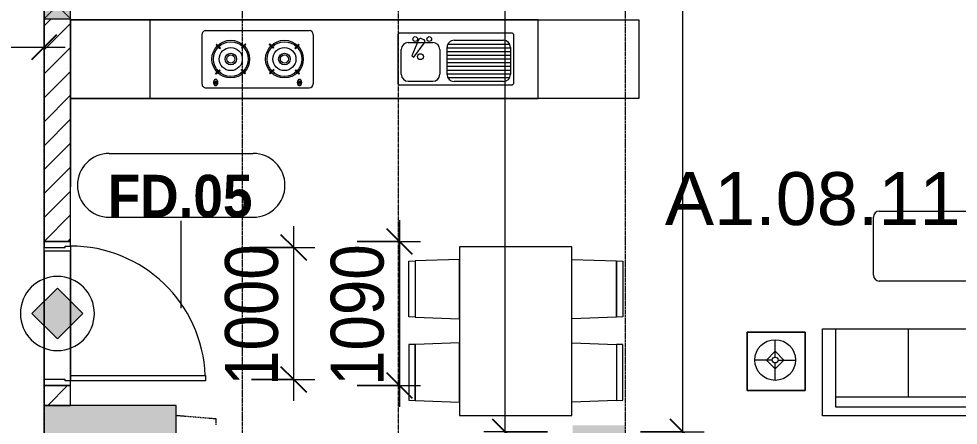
# Model space of a CAD drawing. Header units: millimetres. Extents: x 1591 to 239055, y -15958 to 83255.
# Drawn here: x 140141 to 147248, y 53562 to 56635 of the extents above; entities that cross this region are included whole.
import ezdxf

# ---------------------------------------------------------------- set-up
doc = ezdxf.new("R2010")
doc.units = ezdxf.units.MM
for name, pattern in [('Dash', [6, 3, -3]), ('Dash 1_8_', [6.35, 3.175, -3.175]), ('Dash Dot 3_16_', [7.9375, 4.7625, -1.5875, 0, -1.5875]), ('Grid Line', [22.225, 12.7, -3.175, 3.175, -3.175])]:
    doc.linetypes.add(name, pattern=pattern)
for name, color, linetype, lineweight in [('0-1', 250, 'Continuous', 5), ('A-ANNO-DIMS', 211, 'Continuous', 9), ('A-ANNO-DIMS-160', 211, 'Continuous', 9), ('A-ANNO-NOTE', 131, 'Continuous', 9), ('A-AREA', 32, 'Dash 1_8_', 9), ('A-AREA-IDEN', 2, 'Continuous', 9), ('A-DETL-GENF-2', 1, 'Continuous', 9), ('A-DOOR-3', 1, 'Continuous', 9), ('A-DOOR-FRAM-1', 1, 'Continuous', 9), ('A-DOOR-IDEN', 31, 'Continuous', 9), ('A-FLOR-2', 9, 'Continuous', 9), ('A-WALL', 113, 'Continuous', 9), ('A-WALL-3', 113, 'Continuous', 18), ('A-WALL-PATT-2', 111, 'Continuous', 9), ('G-ANNO-SYMB-1', 111, 'Dash Dot 3_16_', 18), ('I-FURN', 30, 'Continuous', 9), ('I-FURN-1', 254, 'Continuous', 9), ('S-COLS', 52, 'Continuous', 9), ('S-COLS-1', 52, 'Continuous', 5), ('S-COLS-2', 250, 'Continuous', 18), ('S-COLS-5', 52, 'Continuous', 18), ('S-COLS-HDLN', 52, 'Dash', 9), ('S-GRID-1', 1, 'Grid Line', 9)]:
    doc.layers.add(name, color=color, linetype=linetype, lineweight=lineweight)
doc.styles.add('Arial_13', font='arial_0.ttf', dxfattribs={"height": 400})
doc.styles.add('Arial_B_5', font='arialbd_0.ttf', dxfattribs={"width": 0.9, "height": 320})
doc.styles.add('UTM Avo', font='UTM Avo.ttf', dxfattribs={"width": 0.9, "height": 400})
doc.dimstyles.new('1_Dim_chi_tiet_2_5', dxfattribs={"dimscale": 304.8, "dimtxt": 399.720379, "dimasz": 0.629921, "dimexe": 0.524934, "dimexo": 0.0625, "dimgap": 0.052493, "dimtad": 1, "dimdec": 0, "dimrnd": 5, "dimzin": 0, "dimdsep": 46, "dimtxsty": 'UTM Avo', "dimblk1": 'OBLIQUE', "dimblk2": 'OBLIQUE', "dimsah": 1, "dimcen": 0.09, "dimdle": 0.524934, "dimazin": 0, "dimtfac": 1, "dimtdec": 4, "dimtix": 1, "dimtmove": 0, "dimatfit": 3, "dimfxl": 1.049869, "dimfxlon": 1, "dimtvp": 1, "dimtolj": 1, "dimtzin": 0, "dimarcsym": 2})
doc.dimstyles.new('1_Dim_chi_tiet_2_5_1', dxfattribs={"dimscale": 304.8, "dimtxt": 399.720379, "dimasz": 0.629921, "dimexe": 0.524934, "dimexo": 0.0625, "dimgap": 0.052493, "dimtad": 1, "dimdec": 0, "dimrnd": 5, "dimzin": 0, "dimdsep": 46, "dimtxsty": 'UTM Avo', "dimblk1": 'OBLIQUE', "dimblk2": 'OBLIQUE', "dimsah": 1, "dimcen": 0.09, "dimdle": 0.524934, "dimazin": 0, "dimtfac": 1, "dimtdec": 4, "dimtix": 1, "dimtmove": 0, "dimatfit": 3, "dimfxl": 1.049869, "dimfxlon": 1, "dimtvp": 1, "dimtolj": 1, "dimtzin": 0, "dimarcsym": 2})

# ---------------------------------------------------------------- blocks, each defined once
blk = doc.blocks.new('NCV_TKTC_KET CAU_rvt-1-TKCS_MB TẦNG 6-8')
at = {"layer": 'S-COLS-1'}
for points in [[(44452.6, 53361.9), (45452.6, 53361.9), (45452.6, 53711.9), (44452.6, 53711.9)], [(48852.6, 53362.3), (48852.6, 53562.3), (48452.6, 53562.3), (48452.6, 53362.3)]]:
    blk.add_hatch(color=256, dxfattribs=at).paths.add_polyline_path(points)
at = {"layer": 'S-COLS-2'}
for p, q in [((44452.6, 53711.9), (44452.6, 53361.9)), ((45452.6, 53711.9), (44452.6, 53711.9)), ((45452.6, 53361.9), (45452.6, 53711.9))]:
    blk.add_line(p, q, dxfattribs=at)
blk = doc.blocks.new('HE BEP A - HE BEP A-901195-TKCS_MB TẦNG 6-8')
at = {"layer": 'I-FURN'}
for p, q in [((3.5, -11), (765.9, -11)), ((3.5, -605.3), (3.5, -11)), ((765.9, -11), (765.9, -605.3)), ((765.9, -11), (765.9, -605.3)), ((4303.5, -11), (765.9, -11)), ((3703.5, -605.3), (3703.5, -11)), ((948.4, -131.7), (948.4, -487.8)), ((1810.5, -114.2), (965.9, -114.2)), ((1028.4, -139.9), (1401.8, -139.9)), ((1562.5, -140.8), (1747.9, -140.8)), ((1828, -487.8), (1828, -131.7)), ((2467.5, -494.2), (2467.5, -122.2)), ((3279.1, -92.2), (2497.5, -92.2)), ((2555.1, -129.3), (2587.6, -129.3)), ((2555.1, -133.3), (2555.1, -129.3)), ((2587.6, -133.3), (2555.1, -133.3)), ((2587.6, -129.3), (2587.6, -133.3)), ((3189, -129.3), (3189, -133.3)), ((3221.5, -129.3), (3189, -129.3)), ((3189, -133.3), (3221.5, -133.3)), ((3221.5, -133.3), (3221.5, -129.3)), ((3309.1, -494.2), (3309.1, -122.2)), ((975, -397.7), (975, -193.3)), ((975, -195.9), (1455.1, -195.9)), ((981.5, -167.9), (1448.7, -167.9)), ((1455.1, -193.3), (1455.1, -397.7)), ((1509.1, -380.9), (1509.1, -194.2)), ((1801.3, -194.2), (1801.3, -380.9)), ((2575.3, -194.9), (2570.9, -199.3)), ((2570.9, -199.3), (2600, -228.4)), ((2604.4, -224), (2575.3, -194.9)), ((2792.8, -197.7), (2763.7, -226.8)), ((2768.1, -231.2), (2797.2, -202)), ((2797.2, -202), (2792.8, -197.7)), ((2979.4, -202), (2983.8, -197.7)), ((3008.5, -231.2), (2979.4, -202)), ((2983.8, -197.7), (3012.9, -226.8)), ((3172.2, -224), (3201.4, -194.9)), ((3205.8, -199.3), (3176.6, -228.4)), ((3201.4, -194.9), (3205.8, -199.3)), ((975, -223.9), (1455.1, -223.9)), ((975, -251.9), (1455.1, -251.9)), ((975, -279.9), (1455.1, -279.9)), ((2600, -228.4), (2604.4, -224)), ((2763.7, -226.8), (2768.1, -231.2)), ((3012.9, -226.8), (3008.5, -231.2)), ((3176.6, -228.4), (3172.2, -224)), ((975, -307.9), (1455.1, -307.9)), ((975, -335.9), (1455.1, -335.9)), ((1706.2, -324.4), (1627.3, -429.4)), ((1670.1, -454.1), (1721.6, -333.3)), ((1721.6, -333.3), (1706.2, -324.4)), ((975, -363.9), (1455.1, -363.9)), ((975, -391.9), (1455.1, -391.9)), ((979.9, -419.9), (1450.3, -419.9)), ((2573.6, -416.8), (2602.8, -387.7)), ((2578, -421.2), (2573.6, -416.8)), ((2607.1, -392.1), (2578, -421.2)), ((2602.8, -387.7), (2607.1, -392.1)), ((2766.5, -394.9), (2770.8, -390.5)), ((2795.6, -424), (2766.5, -394.9)), ((2770.8, -390.5), (2800, -419.6)), ((2800, -419.6), (2795.6, -424)), ((3005.8, -390.5), (2976.7, -419.6)), ((2976.7, -419.6), (2981.1, -424)), ((2981.1, -424), (3010.2, -394.9)), ((3010.2, -394.9), (3005.8, -390.5)), ((3173.9, -387.7), (3169.5, -392.1)), ((3169.5, -392.1), (3198.6, -421.2)), ((3203, -416.8), (3173.9, -387.7)), ((3198.6, -421.2), (3203, -416.8)), ((1401.8, -451.1), (1028.4, -451.1)), ((1747.9, -434.2), (1562.5, -434.2)), ((1644.6, -463.3), (1632.2, -456.1)), ((965.9, -505.3), (1810.5, -505.3)), ((3279.1, -524.2), (2497.5, -524.2)), ((765.9, -605.3), (3.5, -605.3)), ((765.9, -605.3), (4303.5, -605.3))]:
    blk.add_line(p, q, dxfattribs=at)
for centre, radius in [((2685.4, -309.4), 142.6), ((2685.4, -309.4), 131.3), ((3091.2, -309.4), 142.6), ((3091.2, -309.4), 131.3), ((2685.4, -309.4), 87.2), ((2685.4, -309.4), 43.6), ((2685.4, -309.4), 30.9), ((3091.2, -309.4), 87.2), ((3091.2, -309.4), 43.6), ((3091.2, -309.4), 30.9), ((1656.3, -327.5), 22.2), ((1589.4, -460.9), 17.8), ((1696.1, -460.9), 17.8)]:
    blk.add_circle(centre, radius, dxfattribs=at)
for centre, radius, start, end in [((965.9, -131.7), 17.5, 90, 180), ((1028.4, -193.3), 53.3, 90, 180), ((1401.8, -193.3), 53.3, 0, 90), ((1562.5, -194.2), 53.3, 90, 180), ((1747.9, -194.2), 53.3, 0, 90), ((1810.5, -131.7), 17.5, 0, 90), ((2497.5, -122.2), 30, 90, 180), ((2588.6, -131.7), 33.5, 163.94189, 180), ((2588.6, -131.7), 33.5, 180, 196.05811), ((2580.1, -129.2), 24.7, 145.20397, 163.94189), ((2580.1, -134.1), 24.7, 196.05811, 214.79603), ((2571.3, -131.3), 11.6, 9.71775, 170.28225), ((2571.3, -131.3), 11.6, 189.9102, 350.0898), ((2574.8, -125.5), 18.1, 120.79762, 145.20397), ((2571.4, -119.8), 11.5, 90, 120.79762), ((2571.4, -119.8), 11.5, 59.20238, 90), ((2568, -125.5), 18.1, 34.79603, 59.20238), ((2562.6, -129.2), 24.7, 16.05811, 34.79603), ((2562.6, -134.1), 24.7, 325.20397, 343.94189), ((2554.1, -131.7), 33.5, 0, 16.05811), ((2554.1, -131.7), 33.5, 343.94189, 0), ((3222.5, -131.7), 33.5, 163.94189, 180), ((3222.5, -131.7), 33.5, 180, 196.05811), ((3214, -129.2), 24.7, 145.20397, 163.94189), ((3214, -134.1), 24.7, 196.05811, 214.79603), ((3208.7, -125.5), 18.1, 120.79762, 145.20397), ((3205.3, -131.3), 11.6, 9.71775, 170.28225), ((3205.3, -131.3), 11.6, 189.9102, 350.0898), ((3205.3, -119.8), 11.5, 90, 120.79762), ((3205.3, -119.8), 11.5, 59.20238, 90), ((3201.9, -125.5), 18.1, 34.79603, 59.20238), ((3196.5, -129.2), 24.7, 16.05811, 34.79603), ((3196.5, -134.1), 24.7, 325.20397, 343.94189), ((3188, -131.7), 33.5, 0, 16.05811), ((3188, -131.7), 33.5, 343.94189, 0), ((3279.1, -122.2), 30, 360, 90), ((2574.8, -137.9), 18.1, 214.79603, 239.20238), ((2571.4, -143.6), 11.5, 239.20238, 270), ((2571.4, -143.6), 11.5, 270, 300.79762), ((2568, -137.9), 18.1, 300.79762, 325.20397), ((3208.7, -137.9), 18.1, 214.79603, 239.20238), ((3205.3, -143.6), 11.5, 239.20238, 270), ((3205.3, -143.6), 11.5, 270, 300.79762), ((3201.9, -137.9), 18.1, 300.79762, 325.20397), ((1028.4, -397.7), 53.3, 180, 270), ((1401.8, -397.7), 53.3, 270, 0), ((1562.5, -380.9), 53.3, 180, 270), ((1747.9, -380.9), 53.3, 270, 0), ((965.9, -487.8), 17.5, 180, 270), ((1641, -440.7), 17.8, 140.53825, 240.0479), ((1653.4, -447.9), 17.8, 240.0479, 339.46209), ((1810.5, -487.8), 17.5, 270, 0), ((2497.5, -494.2), 30, 180, 270), ((3279.1, -494.2), 30, 270, 0)]:
    blk.add_arc(centre, radius, start, end, dxfattribs=at)
at = {"layer": 'I-FURN-1'}
for p, q in [((3.5, -11), (4303.5, -11)), ((3.5, -605.3), (3.5, -11)), ((4303.5, -605.3), (3.5, -605.3))]:
    blk.add_line(p, q, dxfattribs=at)
blk = doc.blocks.new('RES_BAN AN 1 - RES_BAN AN 1-901196-TKCS_MB TẦNG 6-8')
at = {"layer": 'I-FURN-1'}
for p, q in [((-425, 0), (-425, -1275)), ((425, 0), (-425, 0)), ((425, -1275), (425, 0)), ((-761.9, -113.5), (-809.6, -115.1)), ((-809.6, -115.1), (-809.6, -536.9)), ((-761.9, -113.5), (-425, -102.3)), ((-761.9, -538.5), (-761.9, -113.5)), ((-761.9, -538.5), (-761.9, -113.5)), ((-425, -102.3), (-425, -549.7)), ((425, -102.3), (425, -549.7)), ((761.9, -113.5), (425, -102.3)), ((761.9, -538.5), (761.9, -113.5)), ((761.9, -113.5), (761.9, -538.5)), ((809.6, -115.1), (761.9, -113.5)), ((809.6, -536.9), (809.6, -115.1)), ((-809.6, -536.9), (-761.9, -538.5)), ((-425, -549.7), (-761.9, -538.5)), ((425, -549.7), (761.9, -538.5)), ((761.9, -538.5), (809.6, -536.9)), ((-809.6, -745.3), (-761.9, -743.8)), ((-809.6, -1167.2), (-809.6, -745.3)), ((-761.9, -743.8), (-425, -732.5)), ((-761.9, -1168.8), (-761.9, -743.8)), ((-761.9, -743.8), (-761.9, -1168.8)), ((-425, -732.5), (-425, -1180)), ((425, -732.5), (425, -1180)), ((761.9, -743.8), (425, -732.5)), ((761.9, -743.8), (809.6, -745.3)), ((761.9, -1168.8), (761.9, -743.8)), ((761.9, -1168.8), (761.9, -743.8)), ((809.6, -745.3), (809.6, -1167.2)), ((-761.9, -1168.8), (-809.6, -1167.2)), ((-425, -1180), (-761.9, -1168.8)), ((425, -1180), (761.9, -1168.8)), ((809.6, -1167.2), (761.9, -1168.8)), ((-425, -1275), (425, -1275))]:
    blk.add_line(p, q, dxfattribs=at)
blk = doc.blocks.new('LOBBY_SOFA_1 - LOBBY_SOFA_1-901197-TKCS_MB TẦNG 6-8')
at = {"layer": 'I-FURN'}
for p, q in [((-2172.3, 1064.5), (-2172.3, 1504.5)), ((-2128.3, 1548.5), (-1160.3, 1548.5)), ((-1116.3, 1504.5), (-1116.3, 1064.5)), ((-1160.3, 1020.5), (-2128.3, 1020.5)), ((-2556, 660), (-708, 660)), ((-2556, 0), (-2556, 660)), ((-2457, 66), (-2457, 660)), ((-1907, 143), (-1907, 660)), ((-1357, 143), (-1357, 660)), ((-807, 660), (-807, 66)), ((-708, 660), (-708, 0)), ((-2688.2, 633.5), (-3128.2, 633.5)), ((-3128.2, 633.5), (-3128.2, 193.5)), ((-2915.4, 445), (-2915.4, 577)), ((-2688.2, 193.5), (-2688.2, 633.5)), ((-575.9, 633.5), (-135.9, 633.5)), ((-575.9, 193.5), (-575.9, 633.5)), ((-348.6, 445), (-348.6, 577)), ((-135.9, 633.5), (-135.9, 193.5)), ((-2981.4, 423), (-2915.4, 489)), ((-2915.4, 489), (-2849.4, 423)), ((-348.6, 489), (-414.6, 423)), ((-282.6, 423), (-348.6, 489)), ((-2937.4, 423), (-3069.4, 423)), ((-2915.4, 357), (-2981.4, 423)), ((-2849.4, 423), (-2915.4, 357)), ((-2915.4, 269), (-2915.4, 401)), ((-2893.4, 423), (-2761.4, 423)), ((-370.6, 423), (-502.6, 423)), ((-414.6, 423), (-348.6, 357)), ((-348.6, 357), (-282.6, 423)), ((-348.6, 269), (-348.6, 401)), ((-326.6, 423), (-194.6, 423)), ((-3128.2, 193.5), (-2688.2, 193.5)), ((-807, 143), (-2457, 143)), ((-135.9, 193.5), (-575.9, 193.5)), ((-708, 0), (-2556, 0)), ((-807, 66), (-2457, 66))]:
    blk.add_line(p, q, dxfattribs=at)
for centre, radius in [((-2915.4, 423), 154), ((-348.6, 423), 154), ((-2915.4, 423), 22), ((-348.6, 423), 22)]:
    blk.add_circle(centre, radius, dxfattribs=at)
for centre, start, end in [((-2128.3, 1504.5), 90, 180), ((-1160.3, 1504.5), 0, 90), ((-2128.3, 1064.5), 180, 270), ((-1160.3, 1064.5), 270, 0)]:
    blk.add_arc(centre, 44, start, end, dxfattribs=at)
at = {"layer": 'I-FURN-1'}
for p, q in [((-2172.3, 1064.5), (-2172.3, 1504.5)), ((-2128.3, 1548.5), (-1160.3, 1548.5)), ((-1116.3, 1504.5), (-1116.3, 1064.5)), ((-1160.3, 1020.5), (-2128.3, 1020.5)), ((-2556, 660), (-708, 660)), ((-2556, 0), (-2556, 660)), ((-708, 660), (-708, 0)), ((-3128.2, 633.5), (-2688.2, 633.5)), ((-3128.2, 193.5), (-3128.2, 633.5)), ((-2688.2, 633.5), (-2688.2, 193.5)), ((-575.9, 633.5), (-135.9, 633.5)), ((-575.9, 193.5), (-575.9, 633.5)), ((-135.9, 633.5), (-135.9, 193.5)), ((-2688.2, 193.5), (-3128.2, 193.5)), ((-135.9, 193.5), (-575.9, 193.5)), ((-708, 0), (-2556, 0))]:
    blk.add_line(p, q, dxfattribs=at)
for centre, start, end in [((-2128.3, 1504.5), 90, 180), ((-1160.3, 1504.5), 0, 90), ((-2128.3, 1064.5), 180, 270), ((-1160.3, 1064.5), 270, 0)]:
    blk.add_arc(centre, 44, start, end, dxfattribs=at)
blk = doc.blocks.new('NCV_TKTC_TANG 6 - 8_rvt-2-TKCS_MB TẦNG 6-8')
at = {"layer": 'A-FLOR-2'}
for p, q in [((44652.6, 56635.3), (44652.6, 56626.9)), ((44652.6, 56626.9), (44652.6, 56032.6)), ((44652.6, 56032.6), (44652.6, 55365.5)), ((44452.6, 54877.4), (44452.6, 53906.9)), ((44652.6, 54877.4), (44452.6, 54877.4)), ((44652.6, 54916.9), (44652.6, 53896.9)), ((44652.6, 53896.9), (44652.6, 54877.4))]:
    blk.add_line(p, q, dxfattribs=at)
at = {"layer": 'I-FURN-1', "rotation": 180}
for name, p in [('HE BEP A - HE BEP A-901195-TKCS_MB TẦNG 6-8', (48956.1, 56021.6)), ('RES_BAN AN 1 - RES_BAN AN 1-901196-TKCS_MB TẦNG 6-8', (48021.3, 53635.2))]:
    blk.add_blockref(name, p, dxfattribs=at)
at = {"layer": 'I-FURN-1'}
blk.add_blockref('LOBBY_SOFA_1 - LOBBY_SOFA_1-901197-TKCS_MB TẦNG 6-8', (52899.1, 53632), dxfattribs=at)
blk = doc.blocks.new('G1_SOF - BO TRU - 200x200-3056268-TKCS_MB TẦNG 6-8')
at = {"layer": 'S-COLS'}
blk.add_hatch(color=256, dxfattribs=at).paths.add_polyline_path([(100, -100), (100, 100), (-100, 100), (-100, -100)])
at = {"layer": 'S-COLS-5'}
for p, q in [((100, 100), (-100, 100)), ((-100, 100), (-100, -100)), ((100, -100), (100, 100)), ((-100, -100), (100, -100))]:
    blk.add_line(p, q, dxfattribs=at)
at = {"layer": 'S-COLS-HDLN'}
for p, q in [((100, 100), (-100, -100)), ((-100, 100), (100, -100))]:
    blk.add_line(p, q, dxfattribs=at)
blk = doc.blocks.new('FD_05 - FD_05-1000x2200mm-835434-TKCS_MB TẦNG 6-8')
at = {"layer": 'A-DETL-GENF-2'}
for p, q in [((470, 100), (470, 1120)), ((470, 1120), (510, 1120)), ((510, 1120), (510, 100)), ((510, 100), (470, 100))]:
    blk.add_line(p, q, dxfattribs=at)
blk.add_arc((510, 100), 1020, 92.24747, 180, dxfattribs=at)
at = {"layer": 'A-DOOR-FRAM-1'}
for p, q in [((-510, 100), (-545, 100)), ((-545, 100), (-545, -100)), ((-510, 60), (-510, 100)), ((545, 100), (510, 100)), ((510, 100), (510, 60)), ((545, -100), (545, 100)), ((-500, 60), (-510, 60)), ((-500, -100), (-500, 60)), ((510, 60), (500, 60)), ((500, 60), (500, -100)), ((-545, -100), (-500, -100)), ((500, -100), (545, -100))]:
    blk.add_line(p, q, dxfattribs=at)
blk = doc.blocks.new('HDNDCT_GHI CHÚ CỬA CHỐNG CHÁY EI30 - HDNDCT_GHI CHÚ CỬA CHỐNG CHÁY EI30-2461928-TKCS_MB TẦNG 6-8')
at = {"layer": 'A-ANNO-NOTE'}
blk.add_hatch(color=256, dxfattribs=at).paths.add_polyline_path([(-1.2, 0), (0, 1.2), (1.2, 0), (0, -1.2)])
for p, q in [((0, 1.2), (-1.2, 0)), ((1.2, 0), (0, 1.2)), ((-1.2, 0), (0, -1.2)), ((0, -1.2), (1.2, 0))]:
    blk.add_line(p, q, dxfattribs=at)
for start, end in [(360, 180), (180, 360)]:
    blk.add_arc((0, 0), 1.75, start, end, dxfattribs=at)
blk = doc.blocks.new('DIMBLOCK55-TKCS_MB TẦNG 6-8')
at = {"layer": 'A-ANNO-DIMS-160'}
for p, q in [((137932.3, 56741.3), (137932.3, 56261.3)), ((137932.3, 56421.3), (137932.3, 56741.3)), ((140332.3, 56741.3), (140332.3, 56261.3)), ((140332.3, 56421.3), (140332.3, 56741.3)), ((137772.3, 56421.3), (140492.3, 56421.3))]:
    blk.add_line(p, q, dxfattribs=at)
at = {"layer": 'A-ANNO-DIMS-160', "lineweight": 25}
for p, q in [((137932.3, 56421.3), (138028.3, 56517.3)), ((140332.3, 56421.3), (140428.3, 56517.3)), ((137932.3, 56421.3), (137836.3, 56325.3)), ((140332.3, 56421.3), (140236.3, 56325.3))]:
    blk.add_line(p, q, dxfattribs=at)
at = {"layer": 'A-ANNO-DIMS-160', "color": 0, "insert": (138584.5, 56940.9), "char_height": 400, "width": 1314.636, "attachment_point": 1, "line_spacing_factor": 1.110334, "style": 'UTM Avo'}
blk.add_mtext('2400', dxfattribs=at)
blk = doc.blocks.new('_Oblique')
at = {"color": 0, "linetype": 'ByBlock', "lineweight": -2}
blk.add_line((-0.5, -0.5), (0.5, 0.5), dxfattribs=at)
blk = doc.blocks.new('DIMBLOCK100-TKCS_MB TẦNG 6-8')
at = {"layer": 'A-ANNO-DIMS-160'}
for p, q in [((143820.4, 53351.9), (143820.4, 61796.9)), ((143500.4, 61636.9), (143980.4, 61636.9)), ((143820.4, 61636.9), (143500.4, 61636.9)), ((144140.4, 53511.9), (143660.4, 53511.9)), ((143820.4, 53511.9), (144140.4, 53511.9))]:
    blk.add_line(p, q, dxfattribs=at)
at = {"layer": 'A-ANNO-DIMS-160', "lineweight": 25}
for p, q in [((143820.4, 61636.9), (143724.4, 61732.9)), ((143820.4, 61636.9), (143916.4, 61540.9)), ((143820.4, 53511.9), (143724.4, 53607.9)), ((143820.4, 53511.9), (143916.4, 53415.9))]:
    blk.add_line(p, q, dxfattribs=at)
at = {"layer": 'A-ANNO-DIMS-160', "color": 0, "insert": (143300.8, 57026.7), "char_height": 400, "width": 1314.636, "attachment_point": 1, "rotation": 90, "line_spacing_factor": 1.110334, "style": 'UTM Avo'}
blk.add_mtext('8125', dxfattribs=at)
blk = doc.blocks.new('DIMBLOCK160-TKCS_MB TẦNG 6-8')
at = {"layer": 'A-ANNO-DIMS-160'}
for p, q in [((143020.4, 55111.9), (143020.4, 53701.9)), ((142700.4, 54951.9), (143180.4, 54951.9)), ((143020.4, 54951.9), (142700.4, 54951.9)), ((142700.4, 53861.9), (143180.4, 53861.9)), ((143020.4, 53861.9), (142700.4, 53861.9))]:
    blk.add_line(p, q, dxfattribs=at)
at = {"layer": 'A-ANNO-DIMS-160', "lineweight": 25}
for p, q in [((143020.4, 54951.9), (142924.4, 55047.9)), ((143020.4, 54951.9), (143116.4, 54855.9)), ((143020.4, 53861.9), (142924.4, 53957.9)), ((143020.4, 53861.9), (143116.4, 53765.9))]:
    blk.add_line(p, q, dxfattribs=at)
at = {"layer": 'A-ANNO-DIMS-160', "color": 0, "insert": (142500.8, 53859.2), "char_height": 400, "width": 1314.636, "attachment_point": 1, "rotation": 90, "line_spacing_factor": 1.110334, "style": 'UTM Avo'}
blk.add_mtext('1090', dxfattribs=at)
blk = doc.blocks.new('STN_Door Tag - STN_Door Tag-1788670-TKCS_MB TẦNG 6-8')
at = {"layer": 'A-DOOR-IDEN'}
for p, q in [((-3.37, 1.495), (3.431, 1.495)), ((-3.37, -1.524), (3.431, -1.524))]:
    blk.add_line(p, q, dxfattribs=at)
for centre, start, end in [((-3.37, -0.015), 90, 270), ((3.431, -0.015), 270, 90)]:
    blk.add_arc(centre, 1.509, start, end, dxfattribs=at)
blk = doc.blocks.new('DIMBLOCK207-TKCS_MB TẦNG 6-8')
at = {"layer": 'A-ANNO-DIMS-160'}
for p, q in [((142220.4, 53746.9), (142220.4, 55066.9)), ((141900.4, 54906.9), (142380.4, 54906.9)), ((142220.4, 54906.9), (141900.4, 54906.9)), ((141900.4, 53906.9), (142380.4, 53906.9)), ((142220.4, 53906.9), (141900.4, 53906.9))]:
    blk.add_line(p, q, dxfattribs=at)
at = {"layer": 'A-ANNO-DIMS-160', "lineweight": 25}
for p, q in [((142220.4, 54906.9), (142124.4, 55002.9)), ((142220.4, 54906.9), (142316.4, 54810.9)), ((142220.4, 53906.9), (142124.4, 54002.9)), ((142220.4, 53906.9), (142316.4, 53810.9))]:
    blk.add_line(p, q, dxfattribs=at)
at = {"layer": 'A-ANNO-DIMS-160', "color": 0, "insert": (141700.8, 53859.2), "char_height": 400, "width": 1314.636, "attachment_point": 1, "rotation": 90, "line_spacing_factor": 1.110334, "style": 'UTM Avo'}
blk.add_mtext('1000', dxfattribs=at)
blk = doc.blocks.new('DIMBLOCK325-TKCS_MB TẦNG 6-8')
at = {"layer": 'A-ANNO-DIMS-160'}
for p, q in [((145165.5, 53351.9), (145165.5, 61796.9)), ((144845.5, 61636.9), (145325.5, 61636.9)), ((145165.5, 61636.9), (144845.5, 61636.9)), ((144845.5, 53511.9), (145325.5, 53511.9)), ((145165.5, 53511.9), (144845.5, 53511.9))]:
    blk.add_line(p, q, dxfattribs=at)
at = {"layer": 'A-ANNO-DIMS-160', "lineweight": 25}
for p, q in [((145165.5, 61636.9), (145069.5, 61732.9)), ((145165.5, 61636.9), (145261.5, 61540.9)), ((145165.5, 53511.9), (145069.5, 53607.9)), ((145165.5, 53511.9), (145261.5, 53415.9))]:
    blk.add_line(p, q, dxfattribs=at)
at = {"layer": 'A-ANNO-DIMS-160', "color": 0, "insert": (144645.9, 57026.7), "char_height": 400, "width": 1314.636, "attachment_point": 1, "rotation": 90, "line_spacing_factor": 1.110334, "style": 'UTM Avo'}
blk.add_mtext('8125', dxfattribs=at)

msp = doc.modelspace()

# ---------------------------------------------------------------- hatches: boundary and pattern name
at = {"layer": 'A-WALL-PATT-2'}
h = msp.add_hatch(dxfattribs=at)
h.set_pattern_fill('FP_1', color=256, style=0, pattern_type=2)
h.set_pattern_definition([(45, (95879.7, 0), (-90.50967, 90.50967), [])])
h.paths.add_polyline_path([(140532.3, 53711.9), (140532.3, 53861.9), (140332.3, 53861.9), (140332.3, 53711.9)])
h.paths.add_polyline_path([(140532.3, 54951.9), (140532.3, 56635.3), (140332.3, 56635.3), (140332.3, 56835.3), (140532.3, 56835.3), (140532.3, 61586.9), (140332.3, 61586.9), (140332.3, 54951.9)])

# ---------------------------------------------------------------- linework, layer by layer
at = {"layer": 'A-AREA'}
for p, q in [((141332.3, 53636.9), (141632.3, 53611.9)), ((141632.3, 53611.9), (141632.3, 53562.3))]:
    msp.add_line(p, q, dxfattribs=at)
at = {"layer": 'A-DOOR-IDEN'}
msp.add_line((141368.9, 54448.1), (141369.2, 55108.3), dxfattribs=at)
at = {"layer": 'A-WALL'}
for p, q in [((140332.3, 53906.9), (140332.3, 54906.9)), ((140532.3, 54916.9), (140532.3, 53896.9))]:
    msp.add_line(p, q, dxfattribs=at)
at = {"layer": 'A-WALL-3'}
for p, q in [((140332.3, 61586.9), (140332.3, 54951.9)), ((140532.3, 54951.9), (140532.3, 56635.3)), ((140332.3, 54951.9), (140532.3, 54951.9)), ((140532.3, 53861.9), (140332.3, 53861.9)), ((140332.3, 53861.9), (140332.3, 53711.9)), ((140532.3, 53711.9), (140532.3, 53861.9)), ((140332.3, 53711.9), (140532.3, 53711.9))]:
    msp.add_line(p, q, dxfattribs=at)
at = {"layer": 'G-ANNO-SYMB-1'}
msp.add_line((143011, 82835.6), (143011, 13592.5), dxfattribs=at)
at = {"layer": 'S-GRID-1'}
for p, q in [((140332.3, 19149.4), (140332.3, 77012.5)), ((141832.3, 19149.4), (141832.3, 77012.5)), ((144732.3, 19149.4), (144732.3, 77012.5))]:
    msp.add_line(p, q, dxfattribs=at)

# ---------------------------------------------------------------- block references
at = {"layer": '0-1'}
for name in ['NCV_TKTC_KET CAU_rvt-1-TKCS_MB TẦNG 6-8', 'NCV_TKTC_TANG 6 - 8_rvt-2-TKCS_MB TẦNG 6-8']:
    msp.add_blockref(name, (95879.7, 0), dxfattribs=at)
at = {"layer": 'A-ANNO-NOTE', "xscale": 160, "yscale": 160, "zscale": 160}
msp.add_blockref('HDNDCT_GHI CHÚ CỬA CHỐNG CHÁY EI30 - HDNDCT_GHI CHÚ CỬA CHỐNG CHÁY EI30-2461928-TKCS_MB TẦNG 6-8', (140432.3, 54406.9), dxfattribs=at)
at = {"layer": 'A-DOOR-3', "rotation": 269.9999999999999}
msp.add_blockref('FD_05 - FD_05-1000x2200mm-835434-TKCS_MB TẦNG 6-8', (140432.3, 54406.9), dxfattribs=at)
at = {"layer": 'A-DOOR-IDEN', "xscale": 159.9999999999999, "yscale": 159.9999999999999, "zscale": 159.9999999999999}
msp.add_blockref('STN_Door Tag - STN_Door Tag-1788670-TKCS_MB TẦNG 6-8', (141364.3, 55378.6), dxfattribs=at)
at = {"layer": 'S-COLS'}
msp.add_blockref('G1_SOF - BO TRU - 200x200-3056268-TKCS_MB TẦNG 6-8', (140432.3, 56735.3), dxfattribs=at)

# ---------------------------------------------------------------- texts
at = {"layer": 'A-AREA-IDEN', "insert": (146147, 55070), "char_height": 400, "width": 2233.6, "attachment_point": 8, "line_spacing_factor": 0.936439, "style": 'Arial_13'}
msp.add_mtext('\\pt8,16,24,32,40,48,56,64,72,80,88,96,104,112,120,128,136,144,152,160,168,176,184,192,200,208,216,224,232,240,248,256;A1.08.11', dxfattribs=at)
at = {"layer": 'A-DOOR-IDEN', "insert": (141361.1, 55293.3), "char_height": 320, "width": 1124.64, "attachment_point": 5, "line_spacing_factor": 0.936439, "style": 'Arial_B_5'}
msp.add_mtext('\\pt7.2,14.4,21.6,28.8,36,43.2,50.4,57.6,64.8,72,79.2,86.4,93.6,100.8,108,115.2,122.4,129.6,136.8,144,151.2,158.4,165.6,172.8,180,187.2,194.4,201.6,208.8,216,223.2,230.4;FD.05', dxfattribs=at)

# ---------------------------------------------------------------- dimensions: what is measured, and where the dimension line sits
at = {"layer": 'A-ANNO-DIMS'}
for base, p1, p2, dimstyle, override, picture, middle in [((143820.4, 61636.9), (144140.4, 53511.9), (143500.4, 61636.9), '1_Dim_chi_tiet_2_5', {"dimpost": '<>', "dimfxl": 8150.167176}, 'DIMBLOCK100-TKCS_MB TẦNG 6-8', (143597.4, 57574.4)), ((145165.5, 61636.9), (144845.5, 53511.9), (144845.5, 61636.9), '1_Dim_chi_tiet_2_5_1', {"dimpost": '<>', "dimfxl": 8125}, 'DIMBLOCK325-TKCS_MB TẦNG 6-8', (144942.5, 57574.4)), ((142220.4, 54906.9), (141900.4, 53906.9), (141900.4, 54906.9), '1_Dim_chi_tiet_2_5', {"dimpost": '<>', "dimfxl": 1000}, 'DIMBLOCK207-TKCS_MB TẦNG 6-8', (141997.4, 54406.9)), ((143020.4, 53861.9), (142700.4, 54951.9), (142700.4, 53861.9), '1_Dim_chi_tiet_2_5', {"dimpost": '<>', "dimfxl": 1090}, 'DIMBLOCK160-TKCS_MB TẦNG 6-8', (142797.4, 54406.9))]:
    dim = msp.add_linear_dim(base=base, p1=p1, p2=p2, angle=90, dimstyle=dimstyle, override=override, dxfattribs=at)
    dim.commit()
    dim.dimension.update_dxf_attribs({"geometry": picture, "text_midpoint": middle})
dim = msp.add_linear_dim(base=(140332.3, 56421.3), p1=(137932.3, 56741.3), p2=(140332.3, 56741.3), dimstyle='1_Dim_chi_tiet_2_5', override={"dimpost": '<>', "dimfxl": 2399.928669}, dxfattribs=at)
dim.commit()
dim.dimension.update_dxf_attribs({"geometry": 'DIMBLOCK55-TKCS_MB TẦNG 6-8', "text_midpoint": (139132.3, 56644.3)})

doc.saveas('drawing.dxf')
